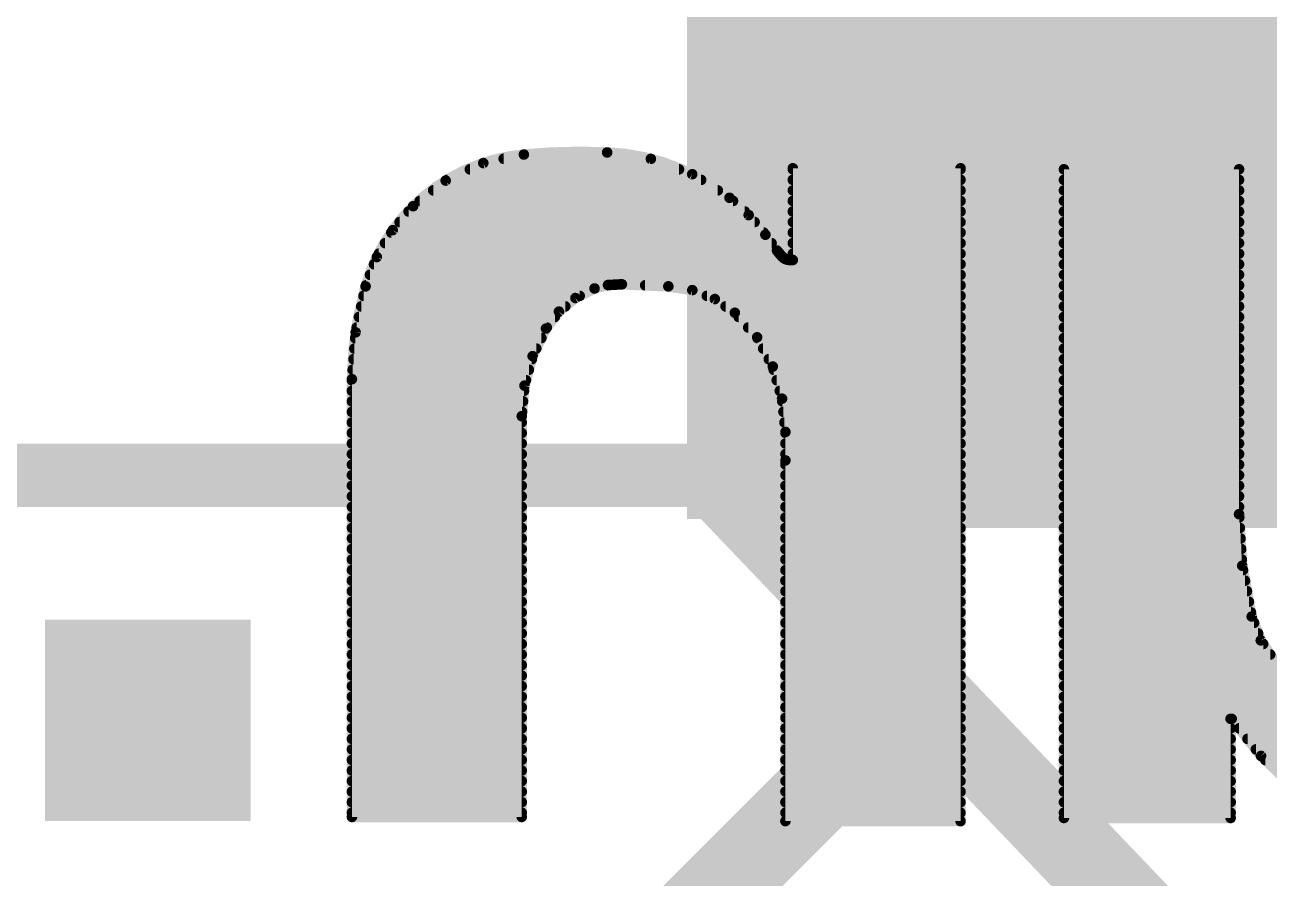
# Model space of a CAD drawing. Extents: x -11.8 to 66.2, y -19.6 to 35.5.
# Drawn here: x 11.897 to 14.893, y 19.375 to 21.43 of the extents above; entities that cross this region are included whole.
import ezdxf

# ---------------------------------------------------------------- set-up
doc = ezdxf.new("R2010")
doc.units = 0
for name, color, linetype in [('1', 12, 'CONTINUOUS'), ('16', 132, 'CONTINUOUS'), ('21', 41, 'CONTINUOUS'), ('22', 40, 'CONTINUOUS'), ('51', 53, 'CONTINUOUS')]:
    doc.layers.add(name, color=color, linetype=linetype)

# ---------------------------------------------------------------- blocks, each defined once
blk = doc.blocks.new('RECT')
blk.add_solid([(-0.5, -0.5), (0.5, -0.5), (-0.5, 0.5), (0.5, 0.5)])

msp = doc.modelspace()

# ---------------------------------------------------------------- linework, layer by layer
at = {"layer": '1', "const_width": 0.2032}
for points in [[(14.605, 20.066), (14.605, 21.295)], [(13.589, 20.32), (15.4813, 18.3388)], [(15.113, 20.32), (13.589, 20.32)]]:
    msp.add_lwpolyline(points, dxfattribs=at)
at = {"layer": '1', "const_width": 0.1016}
for points in [[(14.6558, 21.295, 1), (14.5542, 21.295)], [(13.6257, 20.3551, 1), (13.5523, 20.2849)], [(13.589, 20.3708, 1), (13.589, 20.2692)], [(14.5542, 20.066, 1), (14.6558, 20.066)]]:
    msp.add_lwpolyline(points, format="xyb", dxfattribs=at)
at = {"layer": '16', "const_width": 0.2032}
for points in [[(13.97, 19.7485), (13.97, 26.6319)], [(13.208, 18.9865), (13.97, 19.7485)]]:
    msp.add_lwpolyline(points, dxfattribs=at)
at = {"layer": '16', "const_width": 0.1016}
for points in [[(14.0059, 19.7126, 1), (13.9341, 19.7844)], [(13.9192, 19.7485, 1), (14.0208, 19.7485)]]:
    msp.add_lwpolyline(points, format="xyb", dxfattribs=at)
at = {"layer": '21', "const_width": 0.1524}
msp.add_lwpolyline([(11.19, 20.345), (13.208, 20.345)], dxfattribs=at)
at = {"layer": '21', "const_width": 0.0762}
msp.add_lwpolyline([(13.208, 20.3069, 1), (13.208, 20.3831)], format="xyb", dxfattribs=at)
at = {"layer": '22'}
for points, const_width in [([(13.0988, 21.1176, 0.1741), (12.8321, 20.9931)], 0.0254), ([(13.2994, 21.1226, 0.0335), (13.0988, 21.1176)], 0.0254), ([(13.0986, 21.1239, 1), (13.099, 21.1113)], 0.0127), ([(13.0982, 21.1239, 1), (13.0994, 21.1113)], 0.0127), ([(13.1001, 21.1114, 1), (13.0975, 21.1238)], 0.0127), ([(13.0994, 21.1113, 1), (13.0982, 21.1239)], 0.0127), ([(13.3003, 21.1289, 1), (13.2985, 21.1163)], 0.0127), ([(13.5941, 21.0134, 0.1577), (13.2994, 21.1226)], 0.0254), ([(13.2997, 21.1289, 1), (13.2991, 21.1163)], 0.0127), ([(13.2991, 21.1163, 1), (13.2997, 21.1289)], 0.0127), ([(13.2996, 21.1163, 1), (13.2992, 21.1289)], 0.0127), ([(12.9688, 21.0884, 1), (12.9688, 21.0756)], 0.0127), ([(12.9998, 21.1033, 1), (13.0024, 21.0909)], 0.0127), ([(13.0038, 21.0913, 1), (12.9984, 21.1028)], 0.0127), ([(13.0502, 21.1138, 1), (13.0502, 21.1011)], 0.0127), ([(13.4068, 21.1131, 1), (13.4024, 21.1012)], 0.0127), ([(13.4026, 21.1011, 1), (13.4026, 21.1138)], 0.0127), ([(13.4036, 21.1008, 1), (13.4055, 21.1134)], 0.0127), ([(13.4723, 21.0756, 1), (13.4723, 21.0884)], 0.0127), ([(13.7465, 21.0909, 1), (13.7465, 21.0782)], 0.0127), ([(13.7465, 21.0909, 1), (13.7465, 21.0782)], 0.0127), ([(13.7529, 21.0845, 1), (13.7402, 21.0845)], 0.0127), ([(13.7529, 21.0845, 1), (13.7402, 21.0845)], 0.0127), ([(13.7465, 21.0884, 1), (13.7465, 21.0756)], 0.0127), ([(14.1567, 21.0845, 1), (14.144, 21.0845)], 0.0127), ([(14.1567, 21.0845, 1), (14.144, 21.0845)], 0.0127), ([(14.1503, 21.0782, 1), (14.1503, 21.0909)], 0.0127), ([(14.1503, 21.0782, 1), (14.1503, 21.0909)], 0.0127), ([(14.1503, 21.0756, 1), (14.1503, 21.0884)], 0.0127), ([(14.3993, 21.0884, 1), (14.3993, 21.0756)], 0.0127), ([(14.4056, 21.082, 1), (14.393, 21.082)], 0.0127), ([(14.8272, 21.082, 1), (14.8146, 21.082)], 0.0127), ([(14.8209, 21.0756, 1), (14.8209, 21.0884)], 0.0127), ([(12.9079, 21.0606, 1), (12.9133, 21.0491)], 0.0127), ([(12.9145, 21.0498, 1), (12.9067, 21.0598)], 0.0127), ([(12.9144, 21.063, 1), (12.9144, 21.0502)], 0.0127), ([(13.5076, 21.0755, 1), (13.5008, 21.0648)], 0.0127), ([(13.502, 21.0642, 1), (13.5064, 21.0761)], 0.0127), ([(13.5257, 21.0502, 1), (13.5257, 21.063)], 0.0127), ([(13.7465, 21.063, 1), (13.7465, 21.0502)], 0.0127), ([(14.1503, 21.0502, 1), (14.1503, 21.063)], 0.0127), ([(14.3993, 21.063, 1), (14.3993, 21.0502)], 0.0127), ([(14.8209, 21.0502, 1), (14.8209, 21.063)], 0.0127), ([(12.8805, 21.0376, 1), (12.8805, 21.0249)], 0.0127), ([(13.5659, 21.0249, 1), (13.5659, 21.0376)], 0.0127), ([(13.7465, 21.0376, 1), (13.7465, 21.0249)], 0.0127), ([(14.1503, 21.0249, 1), (14.1503, 21.0376)], 0.0127), ([(14.3993, 21.0376, 1), (14.3993, 21.0249)], 0.0127), ([(14.8209, 21.0249, 1), (14.8209, 21.0376)], 0.0127), ([(12.8321, 20.9931, 0.1281), (12.7178, 20.8001)], 0.0254), ([(12.8282, 20.9981, 1), (12.836, 20.9881)], 0.0127), ([(12.8276, 20.9976, 1), (12.8366, 20.9886)], 0.0127), ([(12.8369, 20.989, 1), (12.8273, 20.9972)], 0.0127), ([(12.8366, 20.9886, 1), (12.8276, 20.9976)], 0.0127), ([(12.8482, 21.0122, 1), (12.8482, 20.9994)], 0.0127), ([(13.5984, 21.0181, 1), (13.5898, 21.0087)], 0.0127), ([(13.6804, 20.9245, 0.0664), (13.5941, 21.0134)], 0.0254), ([(13.598, 21.0184, 1), (13.5902, 21.0084)], 0.0127), ([(13.5902, 21.0084, 1), (13.598, 21.0184)], 0.0127), ([(13.5907, 21.008, 1), (13.5975, 21.0188)], 0.0127), ([(13.6025, 20.9994, 1), (13.6025, 21.0122)], 0.0127), ([(13.7465, 21.0122, 1), (13.7465, 20.9994)], 0.0127), ([(14.1503, 20.9994, 1), (14.1503, 21.0122)], 0.0127), ([(14.3993, 21.0122, 1), (14.3993, 20.9994)], 0.0127), ([(14.8209, 20.9994, 1), (14.8209, 21.0122)], 0.0127), ([(12.8213, 20.9868, 1), (12.8213, 20.974)], 0.0127), ([(13.6307, 20.974, 1), (13.6307, 20.9868)], 0.0127), ([(13.645, 20.9759, 1), (13.6354, 20.9677)], 0.0127), ([(13.6359, 20.9671, 1), (13.6445, 20.9765)], 0.0127), ([(13.7465, 20.9868, 1), (13.7465, 20.974)], 0.0127), ([(14.1503, 20.974, 1), (14.1503, 20.9868)], 0.0127), ([(14.3993, 20.9868, 1), (14.3993, 20.974)], 0.0127), ([(14.8209, 20.974, 1), (14.8209, 20.9868)], 0.0127), ([(12.7797, 20.936, 1), (12.7797, 20.9232)], 0.0127), ([(12.7784, 20.9397, 1), (12.788, 20.9315)], 0.0127), ([(12.7887, 20.9323, 1), (12.7777, 20.9388)], 0.0127), ([(12.7997, 20.9614, 1), (12.7997, 20.9487)], 0.0127), ([(13.6545, 20.9487, 1), (13.6545, 20.9614)], 0.0127), ([(13.6761, 20.9232, 1), (13.6761, 20.936)], 0.0127), ([(13.7465, 20.9614, 1), (13.7465, 20.9487)], 0.0127), ([(13.7465, 20.936, 1), (13.7465, 20.9232)], 0.0127), ([(14.1503, 20.9487, 1), (14.1503, 20.9614)], 0.0127), ([(14.1503, 20.9232, 1), (14.1503, 20.936)], 0.0127), ([(14.3993, 20.9614, 1), (14.3993, 20.9487)], 0.0127), ([(14.3993, 20.936, 1), (14.3993, 20.9232)], 0.0127), ([(14.8209, 20.9487, 1), (14.8209, 20.9614)], 0.0127), ([(14.8209, 20.9232, 1), (14.8209, 20.936)], 0.0127), ([(12.7646, 20.9106, 1), (12.7646, 20.8978)], 0.0127), ([(13.6855, 20.9283, 1), (13.6753, 20.9207)], 0.0127), ([(13.7084, 20.8864, 0.0022), (13.6804, 20.9245)], 0.0254), ([(13.6855, 20.9283, 1), (13.6753, 20.9207)], 0.0127), ([(13.6753, 20.9207, 1), (13.6855, 20.9283)], 0.0127), ([(13.6756, 20.9204, 1), (13.6852, 20.9286)], 0.0127), ([(13.6953, 20.8978, 1), (13.6953, 20.9106)], 0.0127), ([(13.7465, 20.9106, 1), (13.7465, 20.8978)], 0.0127), ([(14.1503, 20.8978, 1), (14.1503, 20.9106)], 0.0127), ([(14.3993, 20.9106, 1), (14.3993, 20.8978)], 0.0127), ([(14.8209, 20.8978, 1), (14.8209, 20.9106)], 0.0127), ([(12.7507, 20.8684, 1), (12.7388, 20.8729)], 0.0127), ([(12.7496, 20.8852, 1), (12.7496, 20.8725)], 0.0127), ([(13.7133, 20.8905, 1), (13.7035, 20.8823)], 0.0127), ([(13.7084, 20.8864, 0.0333), (13.7211, 20.8712)], 0.0254), ([(13.7135, 20.8901, 1), (13.7033, 20.8827)], 0.0127), ([(13.7033, 20.8826, 1), (13.7135, 20.8902)], 0.0127), ([(13.7033, 20.8827, 1), (13.7135, 20.8901)], 0.0127), ([(13.7247, 20.8764, 1), (13.7175, 20.866)], 0.0127), ([(13.7211, 20.8712, 0.205), (13.7389, 20.8636)], 0.0254), ([(13.7257, 20.8756, 1), (13.7165, 20.8668)], 0.0127), ([(13.7148, 20.8725, 1), (13.7148, 20.8852)], 0.0127), ([(13.7165, 20.8668, 1), (13.7257, 20.8756)], 0.0127), ([(13.7465, 20.8852, 1), (13.7465, 20.8725)], 0.0127), ([(14.1503, 20.8725, 1), (14.1503, 20.8852)], 0.0127), ([(14.3993, 20.8852, 1), (14.3993, 20.8725)], 0.0127), ([(14.8209, 20.8725, 1), (14.8209, 20.8852)], 0.0127), ([(12.7382, 20.8598, 1), (12.7382, 20.847)], 0.0127), ([(12.7393, 20.8739, 1), (12.7502, 20.8674)], 0.0127), ([(13.7162, 20.8671, 1), (13.726, 20.8753)], 0.0127), ([(13.7305, 20.8718, 1), (13.728, 20.8594)], 0.0127), ([(13.7256, 20.8604, 1), (13.7328, 20.8708)], 0.0127), ([(13.7389, 20.87, 1), (13.7389, 20.8573)], 0.0127), ([(13.7389, 20.87, 1), (13.7389, 20.8573)], 0.0127), ([(13.7376, 20.8574, 1), (13.7402, 20.8698)], 0.0127), ([(13.7389, 20.8573, 1), (13.7389, 20.8699)], 0.0127), ([(13.7402, 20.8636, 1), (13.7529, 20.8636)], 0.0127), ([(13.7402, 20.8636, 1), (13.7529, 20.8636)], 0.0127), ([(13.7465, 20.8573, 1), (13.7465, 20.87)], 0.0127), ([(13.7465, 20.8573, 1), (13.7465, 20.87)], 0.0127), ([(14.1503, 20.847, 1), (14.1503, 20.8598)], 0.0127), ([(14.3993, 20.8598, 1), (14.3993, 20.847)], 0.0127), ([(14.8209, 20.847, 1), (14.8209, 20.8598)], 0.0127), ([(12.7285, 20.8344, 1), (12.7285, 20.8216)], 0.0127), ([(14.1503, 20.8216, 1), (14.1503, 20.8344)], 0.0127), ([(14.3993, 20.8344, 1), (14.3993, 20.8216)], 0.0127), ([(14.8209, 20.8216, 1), (14.8209, 20.8344)], 0.0127), ([(12.7178, 20.8001, 0.0668), (12.6848, 20.5765)], 0.0254), ([(12.7119, 20.8024, 1), (12.7237, 20.7978)], 0.0127), ([(12.7117, 20.8019, 1), (12.7239, 20.7983)], 0.0127), ([(12.724, 20.7988, 1), (12.7116, 20.8014)], 0.0127), ([(12.7239, 20.7983, 1), (12.7117, 20.8019)], 0.0127), ([(12.7188, 20.809, 1), (12.7188, 20.7963)], 0.0127), ([(13.269, 20.795, 0.1719), (13.1521, 20.6985)], 0.0254), ([(13.2674, 20.8012, 1), (13.2706, 20.7888)], 0.0127), ([(13.335, 20.8051, 0.0992), (13.269, 20.795)], 0.0254), ([(13.2668, 20.801, 1), (13.2712, 20.789)], 0.0127), ([(13.2718, 20.7893, 1), (13.2662, 20.8007)], 0.0127), ([(13.2712, 20.789, 1), (13.2668, 20.801)], 0.0127), ([(13.3012, 20.8097, 1), (13.3018, 20.797)], 0.0127), ([(13.2987, 20.7963, 1), (13.2987, 20.809)], 0.0127), ([(13.3031, 20.7972, 1), (13.2999, 20.8095)], 0.0127), ([(13.3353, 20.8114, 1), (13.3347, 20.7988)], 0.0127), ([(13.335, 20.8051, 0.0006), (13.4468, 20.8001)], 0.0254), ([(13.3353, 20.8114, 1), (13.3347, 20.7988)], 0.0127), ([(13.3353, 20.7988, 1), (13.3347, 20.8114)], 0.0127), ([(13.3347, 20.7988, 1), (13.3353, 20.8114)], 0.0127), ([(13.3909, 20.809, 1), (13.3909, 20.7963)], 0.0127), ([(13.4478, 20.8064, 1), (13.4458, 20.7938)], 0.0127), ([(13.6068, 20.7366, 0.1688), (13.4468, 20.8001)], 0.0254), ([(13.4471, 20.8064, 1), (13.4465, 20.7938)], 0.0127), ([(13.4465, 20.7938, 1), (13.4471, 20.8064)], 0.0127), ([(13.4465, 20.7938, 1), (13.4471, 20.8064)], 0.0127), ([(13.5068, 20.797, 1), (13.5021, 20.7852)], 0.0127), ([(13.5035, 20.7848, 1), (13.5054, 20.7974)], 0.0127), ([(14.1503, 20.7963, 1), (14.1503, 20.809)], 0.0127), ([(14.3993, 20.809, 1), (14.3993, 20.7963)], 0.0127), ([(14.8209, 20.7963, 1), (14.8209, 20.809)], 0.0127), ([(12.7073, 20.7582, 1), (12.7073, 20.7454)], 0.0127), ([(12.7128, 20.7836, 1), (12.7128, 20.7708)], 0.0127), ([(13.1985, 20.7454, 1), (13.1985, 20.7582)], 0.0127), ([(13.2202, 20.7777, 1), (13.2258, 20.7664)], 0.0127), ([(13.227, 20.7671, 1), (13.219, 20.7769)], 0.0127), ([(13.2333, 20.7708, 1), (13.2333, 20.7836)], 0.0127), ([(13.5395, 20.7836, 1), (13.5395, 20.7708)], 0.0127), ([(13.5623, 20.7748, 1), (13.5551, 20.7643)], 0.0127), ([(13.5563, 20.7637, 1), (13.561, 20.7755)], 0.0127), ([(13.5846, 20.7582, 1), (13.5846, 20.7454)], 0.0127), ([(14.1503, 20.7708, 1), (14.1503, 20.7836)], 0.0127), ([(14.1503, 20.7454, 1), (14.1503, 20.7582)], 0.0127), ([(14.3993, 20.7836, 1), (14.3993, 20.7708)], 0.0127), ([(14.3993, 20.7582, 1), (14.3993, 20.7454)], 0.0127), ([(14.8209, 20.7708, 1), (14.8209, 20.7836)], 0.0127), ([(14.8209, 20.7454, 1), (14.8209, 20.7582)], 0.0127), ([(12.7018, 20.7328, 1), (12.7018, 20.7201)], 0.0127), ([(13.1735, 20.7201, 1), (13.1735, 20.7328)], 0.0127), ([(13.1793, 20.7442, 1), (13.1874, 20.7344)], 0.0127), ([(13.1884, 20.7354, 1), (13.1783, 20.7432)], 0.0127), ([(13.6115, 20.7409, 1), (13.6021, 20.7323)], 0.0127), ([(13.6982, 20.607, 0.1229), (13.6068, 20.7366)], 0.0254), ([(13.6109, 20.7414, 1), (13.6027, 20.7318)], 0.0127), ([(13.6027, 20.7318, 1), (13.6109, 20.7414)], 0.0127), ([(13.6032, 20.7314, 1), (13.6104, 20.7418)], 0.0127), ([(13.616, 20.7328, 1), (13.616, 20.7201)], 0.0127), ([(14.1503, 20.7201, 1), (14.1503, 20.7328)], 0.0127), ([(14.3993, 20.7328, 1), (14.3993, 20.7201)], 0.0127), ([(14.8209, 20.7201, 1), (14.8209, 20.7328)], 0.0127), ([(12.7002, 20.6889, 1), (12.6875, 20.6899)], 0.0127), ([(12.6963, 20.7074, 1), (12.6963, 20.6946)], 0.0127), ([(13.1521, 20.6985, 0.136), (13.0937, 20.4876)], 0.0254), ([(13.1471, 20.7024, 1), (13.1571, 20.6946)], 0.0127), ([(13.1467, 20.7018, 1), (13.1575, 20.6952)], 0.0127), ([(13.1578, 20.6957, 1), (13.1464, 20.7013)], 0.0127), ([(13.1575, 20.6952, 1), (13.1467, 20.7018)], 0.0127), ([(13.154, 20.6946, 1), (13.154, 20.7074)], 0.0127), ([(13.6391, 20.7074, 1), (13.6391, 20.6946)], 0.0127), ([(14.1503, 20.6946, 1), (14.1503, 20.7074)], 0.0127), ([(14.3993, 20.7074, 1), (14.3993, 20.6946)], 0.0127), ([(14.8209, 20.6946, 1), (14.8209, 20.7074)], 0.0127), ([(12.6927, 20.682, 1), (12.6927, 20.6692)], 0.0127), ([(12.6876, 20.6907, 1), (12.7, 20.6881)], 0.0127), ([(13.141, 20.6692, 1), (13.141, 20.682)], 0.0127), ([(13.6661, 20.6804, 1), (13.6549, 20.6744)], 0.0127), ([(13.6614, 20.682, 1), (13.6614, 20.6692)], 0.0127), ([(13.6558, 20.6732, 1), (13.6652, 20.6817)], 0.0127), ([(14.1503, 20.6692, 1), (14.1503, 20.682)], 0.0127), ([(14.3993, 20.682, 1), (14.3993, 20.6692)], 0.0127), ([(14.8209, 20.6692, 1), (14.8209, 20.682)], 0.0127), ([(12.6907, 20.6566, 1), (12.6907, 20.6439)], 0.0127), ([(13.1261, 20.6304, 1), (13.1139, 20.6338)], 0.0127), ([(13.1287, 20.6439, 1), (13.1287, 20.6566)], 0.0127), ([(13.675, 20.6566, 1), (13.675, 20.6439)], 0.0127), ([(14.1503, 20.6439, 1), (14.1503, 20.6566)], 0.0127), ([(14.3993, 20.6566, 1), (14.3993, 20.6439)], 0.0127), ([(14.8209, 20.6439, 1), (14.8209, 20.6566)], 0.0127), ([(12.6866, 20.6058, 1), (12.6866, 20.593)], 0.0127), ([(12.6887, 20.6312, 1), (12.6887, 20.6184)], 0.0127), ([(13.1109, 20.593, 1), (13.1109, 20.6058)], 0.0127), ([(13.1143, 20.6349, 1), (13.1257, 20.6293)], 0.0127), ([(13.118, 20.6184, 1), (13.118, 20.6312)], 0.0127), ([(13.6887, 20.6312, 1), (13.6887, 20.6184)], 0.0127), ([(13.7043, 20.6088, 1), (13.6921, 20.6052)], 0.0127), ([(13.7287, 20.4495, 0.0895), (13.6982, 20.607)], 0.0254), ([(13.7041, 20.6093, 1), (13.6923, 20.6047)], 0.0127), ([(13.6923, 20.6047, 1), (13.7041, 20.6093)], 0.0127), ([(13.6926, 20.604, 1), (13.7038, 20.61)], 0.0127), ([(13.7004, 20.6058, 1), (13.7004, 20.593)], 0.0127), ([(14.1503, 20.6184, 1), (14.1503, 20.6312)], 0.0127), ([(14.1503, 20.593, 1), (14.1503, 20.6058)], 0.0127), ([(14.3993, 20.6312, 1), (14.3993, 20.6184)], 0.0127), ([(14.3993, 20.6058, 1), (14.3993, 20.593)], 0.0127), ([(14.8209, 20.6184, 1), (14.8209, 20.6312)], 0.0127), ([(14.8209, 20.593, 1), (14.8209, 20.6058)], 0.0127), ([(12.6848, 20.5804, 1), (12.6848, 20.5677)], 0.0127), ([(12.6785, 20.577, 1), (12.6911, 20.576)], 0.0127), ([(12.6785, 20.5766, 1), (12.6911, 20.5764)], 0.0127), ([(12.6912, 20.5765, 1), (12.6785, 20.5765)], 0.0127), ([(12.6912, 20.5765, 1), (12.6785, 20.5765)], 0.0127), ([(13.1039, 20.5677, 1), (13.1039, 20.5804)], 0.0127), ([(13.7077, 20.5804, 1), (13.7077, 20.5677)], 0.0127), ([(14.1503, 20.5677, 1), (14.1503, 20.5804)], 0.0127), ([(14.3993, 20.5804, 1), (14.3993, 20.5677)], 0.0127), ([(14.8209, 20.5677, 1), (14.8209, 20.5804)], 0.0127), ([(12.6848, 20.555, 1), (12.6848, 20.5422)], 0.0127), ([(13.0942, 20.5627, 1), (13.1064, 20.5593)], 0.0127), ([(13.1066, 20.5605, 1), (13.094, 20.5616)], 0.0127), ([(13.0992, 20.5422, 1), (13.0992, 20.555)], 0.0127), ([(13.715, 20.555, 1), (13.715, 20.5422)], 0.0127), ([(14.1503, 20.5422, 1), (14.1503, 20.555)], 0.0127), ([(14.3993, 20.555, 1), (14.3993, 20.5422)], 0.0127), ([(14.8209, 20.5422, 1), (14.8209, 20.555)], 0.0127), ([(12.6848, 20.5296, 1), (12.6848, 20.5168)], 0.0127), ([(13.0969, 20.5168, 1), (13.0969, 20.5296)], 0.0127), ([(13.7268, 20.5303, 1), (13.7142, 20.529)], 0.0127), ([(13.7144, 20.5279, 1), (13.7266, 20.5314)], 0.0127), ([(13.7212, 20.5296, 1), (13.7212, 20.5168)], 0.0127), ([(14.1503, 20.5168, 1), (14.1503, 20.5296)], 0.0127), ([(14.3993, 20.5296, 1), (14.3993, 20.5168)], 0.0127), ([(14.8209, 20.5168, 1), (14.8209, 20.5296)], 0.0127), ([(12.6848, 20.5042, 1), (12.6848, 20.4915)], 0.0127), ([(13.0874, 20.4882, 1), (13.1, 20.487)], 0.0127), ([(13.1, 20.4876, 1), (13.0874, 20.4876)], 0.0127), ([(13.1, 20.4876, 1), (13.0874, 20.4876)], 0.0127), ([(13.0874, 20.4876, 1), (13.1, 20.4876)], 0.0127), ([(13.0946, 20.4915, 1), (13.0946, 20.5042)], 0.0127), ([(13.7238, 20.5042, 1), (13.7238, 20.4915)], 0.0127), ([(14.1503, 20.4915, 1), (14.1503, 20.5042)], 0.0127), ([(14.3993, 20.5042, 1), (14.3993, 20.4915)], 0.0127), ([(14.8209, 20.4915, 1), (14.8209, 20.5042)], 0.0127), ([(12.6848, 20.4788, 1), (12.6848, 20.466)], 0.0127), ([(13.0937, 20.466, 1), (13.0937, 20.4788)], 0.0127), ([(13.7264, 20.4788, 1), (13.7264, 20.466)], 0.0127), ([(14.1503, 20.466, 1), (14.1503, 20.4788)], 0.0127), ([(14.3993, 20.4788, 1), (14.3993, 20.466)], 0.0127), ([(14.8209, 20.466, 1), (14.8209, 20.4788)], 0.0127), ([(12.6848, 20.4534, 1), (12.6848, 20.4407)], 0.0127), ([(12.6848, 20.428, 1), (12.6848, 20.4153)], 0.0127), ([(13.0937, 20.4407, 1), (13.0937, 20.4534)], 0.0127), ([(13.0937, 20.4153, 1), (13.0937, 20.428)], 0.0127), ([(13.7287, 20.381, 0.0064), (13.7287, 20.4495)], 0.0254), ([(13.735, 20.4496, 1), (13.7224, 20.4494)], 0.0127), ([(13.7287, 20.4534, 1), (13.7287, 20.4407)], 0.0127), ([(13.7287, 20.428, 1), (13.7287, 20.4153)], 0.0127), ([(13.735, 20.4495, 1), (13.7224, 20.4495)], 0.0127), ([(13.7224, 20.4489, 1), (13.735, 20.4501)], 0.0127), ([(13.7224, 20.4494, 1), (13.735, 20.4496)], 0.0127), ([(14.1503, 20.4407, 1), (14.1503, 20.4534)], 0.0127), ([(14.1503, 20.4153, 1), (14.1503, 20.428)], 0.0127), ([(14.3993, 20.4534, 1), (14.3993, 20.4407)], 0.0127), ([(14.3993, 20.428, 1), (14.3993, 20.4153)], 0.0127), ([(14.8209, 20.4407, 1), (14.8209, 20.4534)], 0.0127), ([(14.8209, 20.4153, 1), (14.8209, 20.428)], 0.0127), ([(12.6848, 20.4026, 1), (12.6848, 20.3898)], 0.0127), ([(13.0937, 20.3898, 1), (13.0937, 20.4026)], 0.0127), ([(13.7287, 20.4026, 1), (13.7287, 20.3898)], 0.0127), ([(14.1503, 20.3898, 1), (14.1503, 20.4026)], 0.0127), ([(14.3993, 20.4026, 1), (14.3993, 20.3898)], 0.0127), ([(14.8209, 20.3898, 1), (14.8209, 20.4026)], 0.0127), ([(12.6848, 20.3772, 1), (12.6848, 20.3645)], 0.0127), ([(13.0937, 20.3645, 1), (13.0937, 20.3772)], 0.0127), ([(13.7224, 20.3811, 1), (13.735, 20.3809)], 0.0127), ([(13.7287, 20.3772, 1), (13.7287, 20.3645)], 0.0127), ([(13.735, 20.381, 1), (13.7224, 20.381)], 0.0127), ([(14.1503, 20.3645, 1), (14.1503, 20.3772)], 0.0127), ([(14.3993, 20.3772, 1), (14.3993, 20.3645)], 0.0127), ([(14.8209, 20.3645, 1), (14.8209, 20.3772)], 0.0127), ([(12.6848, 20.3518, 1), (12.6848, 20.3391)], 0.0127), ([(13.0937, 20.3391, 1), (13.0937, 20.3518)], 0.0127), ([(13.7287, 20.3518, 1), (13.7287, 20.3391)], 0.0127), ([(14.1503, 20.3391, 1), (14.1503, 20.3518)], 0.0127), ([(14.3993, 20.3518, 1), (14.3993, 20.3391)], 0.0127), ([(14.8209, 20.3391, 1), (14.8209, 20.3518)], 0.0127), ([(12.6848, 20.3264, 1), (12.6848, 20.3136)], 0.0127), ([(13.0937, 20.3136, 1), (13.0937, 20.3264)], 0.0127), ([(13.7287, 20.3264, 1), (13.7287, 20.3136)], 0.0127), ([(14.1503, 20.3136, 1), (14.1503, 20.3264)], 0.0127), ([(14.3993, 20.3264, 1), (14.3993, 20.3136)], 0.0127), ([(14.8209, 20.3136, 1), (14.8209, 20.3264)], 0.0127), ([(12.6848, 20.301, 1), (12.6848, 20.2883)], 0.0127), ([(13.0937, 20.2883, 1), (13.0937, 20.301)], 0.0127), ([(13.7287, 20.301, 1), (13.7287, 20.2883)], 0.0127), ([(14.1503, 20.2883, 1), (14.1503, 20.301)], 0.0127), ([(14.3993, 20.301, 1), (14.3993, 20.2883)], 0.0127), ([(14.8209, 20.2883, 1), (14.8209, 20.301)], 0.0127), ([(12.6848, 20.2756, 1), (12.6848, 20.2629)], 0.0127), ([(12.6848, 20.2502, 1), (12.6848, 20.2374)], 0.0127), ([(13.0937, 20.2629, 1), (13.0937, 20.2756)], 0.0127), ([(13.0937, 20.2374, 1), (13.0937, 20.2502)], 0.0127), ([(13.7287, 20.2756, 1), (13.7287, 20.2629)], 0.0127), ([(13.7287, 20.2502, 1), (13.7287, 20.2374)], 0.0127), ([(14.1503, 20.2629, 1), (14.1503, 20.2756)], 0.0127), ([(14.1503, 20.2374, 1), (14.1503, 20.2502)], 0.0127), ([(14.3993, 20.2756, 1), (14.3993, 20.2629)], 0.0127), ([(14.3993, 20.2502, 1), (14.3993, 20.2374)], 0.0127), ([(14.8272, 20.2518, 1), (14.8146, 20.251)], 0.0127), ([(14.8146, 20.2514, 1), (14.8272, 20.2514)], 0.0127), ([(14.8209, 20.2629, 1), (14.8209, 20.2756)], 0.0127), ([(14.8214, 20.2374, 1), (14.8214, 20.2502)], 0.0127), ([(12.6848, 20.2248, 1), (12.6848, 20.2121)], 0.0127), ([(13.0937, 20.2121, 1), (13.0937, 20.2248)], 0.0127), ([(13.7287, 20.2248, 1), (13.7287, 20.2121)], 0.0127), ([(14.1503, 20.2121, 1), (14.1503, 20.2248)], 0.0127), ([(14.3993, 20.2248, 1), (14.3993, 20.2121)], 0.0127), ([(14.8229, 20.2121, 1), (14.8229, 20.2248)], 0.0127), ([(12.6848, 20.1994, 1), (12.6848, 20.1867)], 0.0127), ([(13.0937, 20.1867, 1), (13.0937, 20.1994)], 0.0127), ([(13.7287, 20.1994, 1), (13.7287, 20.1867)], 0.0127), ([(14.1503, 20.1867, 1), (14.1503, 20.1994)], 0.0127), ([(14.3993, 20.1994, 1), (14.3993, 20.1867)], 0.0127), ([(14.8245, 20.1867, 1), (14.8245, 20.1994)], 0.0127), ([(12.6848, 20.174, 1), (12.6848, 20.1612)], 0.0127), ([(13.0937, 20.1612, 1), (13.0937, 20.174)], 0.0127), ([(13.7287, 20.174, 1), (13.7287, 20.1612)], 0.0127), ([(14.1503, 20.1612, 1), (14.1503, 20.174)], 0.0127), ([(14.3993, 20.174, 1), (14.3993, 20.1612)], 0.0127), ([(14.8261, 20.1612, 1), (14.8261, 20.174)], 0.0127), ([(12.6848, 20.1486, 1), (12.6848, 20.1359)], 0.0127), ([(13.0937, 20.1359, 1), (13.0937, 20.1486)], 0.0127), ([(13.7287, 20.1486, 1), (13.7287, 20.1359)], 0.0127), ([(14.1503, 20.1359, 1), (14.1503, 20.1486)], 0.0127), ([(14.3993, 20.1486, 1), (14.3993, 20.1359)], 0.0127), ([(14.8348, 20.1284, 1), (14.8223, 20.1261)], 0.0127), ([(14.8222, 20.1269, 1), (14.8349, 20.1277)], 0.0127), ([(14.8276, 20.1359, 1), (14.8276, 20.1486)], 0.0127), ([(12.6848, 20.1232, 1), (12.6848, 20.1105)], 0.0127), ([(12.6848, 20.0978, 1), (12.6848, 20.085)], 0.0127), ([(13.0937, 20.1105, 1), (13.0937, 20.1232)], 0.0127), ([(13.0937, 20.085, 1), (13.0937, 20.0978)], 0.0127), ([(13.7287, 20.1232, 1), (13.7287, 20.1105)], 0.0127), ([(13.7287, 20.0978, 1), (13.7287, 20.085)], 0.0127), ([(14.1503, 20.1105, 1), (14.1503, 20.1232)], 0.0127), ([(14.1503, 20.085, 1), (14.1503, 20.0978)], 0.0127), ([(14.3993, 20.1232, 1), (14.3993, 20.1105)], 0.0127), ([(14.3993, 20.0978, 1), (14.3993, 20.085)], 0.0127), ([(14.8305, 20.1105, 1), (14.8305, 20.1232)], 0.0127), ([(14.8353, 20.085, 1), (14.8353, 20.0978)], 0.0127), ([(12.6848, 20.0724, 1), (12.6848, 20.0597)], 0.0127), ([(13.0937, 20.0597, 1), (13.0937, 20.0724)], 0.0127), ([(13.7287, 20.0724, 1), (13.7287, 20.0597)], 0.0127), ([(14.1503, 20.0597, 1), (14.1503, 20.0724)], 0.0127), ([(14.3993, 20.0724, 1), (14.3993, 20.0597)], 0.0127), ([(14.84, 20.0597, 1), (14.84, 20.0724)], 0.0127), ([(12.6848, 20.047, 1), (12.6848, 20.0343)], 0.0127), ([(13.0937, 20.0343, 1), (13.0937, 20.047)], 0.0127), ([(13.7287, 20.047, 1), (13.7287, 20.0343)], 0.0127), ([(14.1503, 20.0343, 1), (14.1503, 20.047)], 0.0127), ([(14.3993, 20.047, 1), (14.3993, 20.0343)], 0.0127), ([(14.8447, 20.0343, 1), (14.8447, 20.047)], 0.0127), ([(12.6848, 20.0216, 1), (12.6848, 20.0088)], 0.0127), ([(13.0937, 20.0088, 1), (13.0937, 20.0216)], 0.0127), ([(13.7287, 20.0216, 1), (13.7287, 20.0088)], 0.0127), ([(14.1503, 20.0088, 1), (14.1503, 20.0216)], 0.0127), ([(14.3993, 20.0216, 1), (14.3993, 20.0088)], 0.0127), ([(14.8573, 20.0073, 1), (14.8455, 20.0027)], 0.0127), ([(14.8495, 20.0088, 1), (14.8495, 20.0216)], 0.0127), ([(12.6848, 19.9962, 1), (12.6848, 19.9835)], 0.0127), ([(13.0937, 19.9835, 1), (13.0937, 19.9962)], 0.0127), ([(13.7287, 19.9962, 1), (13.7287, 19.9835)], 0.0127), ([(14.1503, 19.9835, 1), (14.1503, 19.9962)], 0.0127), ([(14.3993, 19.9962, 1), (14.3993, 19.9835)], 0.0127), ([(14.8452, 20.0038, 1), (14.8576, 20.0062)], 0.0127), ([(14.8572, 19.9835, 1), (14.8572, 19.9962)], 0.0127), ([(12.6848, 19.9708, 1), (12.6848, 19.9581)], 0.0127), ([(13.0937, 19.9581, 1), (13.0937, 19.9708)], 0.0127), ([(13.7287, 19.9708, 1), (13.7287, 19.9581)], 0.0127), ([(14.1503, 19.9581, 1), (14.1503, 19.9708)], 0.0127), ([(14.3993, 19.9708, 1), (14.3993, 19.9581)], 0.0127), ([(14.8668, 19.9581, 1), (14.8668, 19.9708)], 0.0127), ([(14.8785, 19.9511, 1), (14.8679, 19.944)], 0.0127), ([(14.8673, 19.9453, 1), (14.8791, 19.9498)], 0.0127), ([(12.6848, 19.9454, 1), (12.6848, 19.9326)], 0.0127), ([(12.6848, 19.92, 1), (12.6848, 19.9073)], 0.0127), ([(13.0937, 19.9326, 1), (13.0937, 19.9454)], 0.0127), ([(13.0937, 19.9073, 1), (13.0937, 19.92)], 0.0127), ([(13.7287, 19.9454, 1), (13.7287, 19.9326)], 0.0127), ([(13.7287, 19.92, 1), (13.7287, 19.9073)], 0.0127), ([(14.1503, 19.9326, 1), (14.1503, 19.9454)], 0.0127), ([(14.1503, 19.9073, 1), (14.1503, 19.92)], 0.0127), ([(14.3993, 19.9454, 1), (14.3993, 19.9326)], 0.0127), ([(14.3993, 19.92, 1), (14.3993, 19.9073)], 0.0127), ([(14.879, 19.9326, 1), (14.879, 19.9454)], 0.0127), ([(14.8961, 19.9073, 1), (14.8961, 19.92)], 0.0127), ([(12.6848, 19.8946, 1), (12.6848, 19.8819)], 0.0127), ([(13.0937, 19.8819, 1), (13.0937, 19.8946)], 0.0127), ([(13.7287, 19.8946, 1), (13.7287, 19.8819)], 0.0127), ([(14.1503, 19.8819, 1), (14.1503, 19.8946)], 0.0127), ([(14.3993, 19.8946, 1), (14.3993, 19.8819)], 0.0127), ([(12.6848, 19.8692, 1), (12.6848, 19.8564)], 0.0127), ([(13.0937, 19.8564, 1), (13.0937, 19.8692)], 0.0127), ([(13.7287, 19.8692, 1), (13.7287, 19.8564)], 0.0127), ([(14.1503, 19.8564, 1), (14.1503, 19.8692)], 0.0127), ([(14.3993, 19.8692, 1), (14.3993, 19.8564)], 0.0127), ([(12.6848, 19.8438, 1), (12.6848, 19.8311)], 0.0127), ([(13.0937, 19.8311, 1), (13.0937, 19.8438)], 0.0127), ([(13.7287, 19.8438, 1), (13.7287, 19.8311)], 0.0127), ([(14.1503, 19.8311, 1), (14.1503, 19.8438)], 0.0127), ([(14.3993, 19.8438, 1), (14.3993, 19.8311)], 0.0127), ([(12.6848, 19.8184, 1), (12.6848, 19.8056)], 0.0127), ([(13.0937, 19.8056, 1), (13.0937, 19.8184)], 0.0127), ([(13.7287, 19.8184, 1), (13.7287, 19.8056)], 0.0127), ([(14.1503, 19.8056, 1), (14.1503, 19.8184)], 0.0127), ([(14.3993, 19.8184, 1), (14.3993, 19.8056)], 0.0127), ([(12.6848, 19.793, 1), (12.6848, 19.7802)], 0.0127), ([(12.6848, 19.7676, 1), (12.6848, 19.7549)], 0.0127), ([(13.0937, 19.7802, 1), (13.0937, 19.793)], 0.0127), ([(13.0937, 19.7549, 1), (13.0937, 19.7676)], 0.0127), ([(13.7287, 19.793, 1), (13.7287, 19.7802)], 0.0127), ([(13.7287, 19.7676, 1), (13.7287, 19.7549)], 0.0127), ([(14.1503, 19.7802, 1), (14.1503, 19.793)], 0.0127), ([(14.1503, 19.7549, 1), (14.1503, 19.7676)], 0.0127), ([(14.3993, 19.793, 1), (14.3993, 19.7802)], 0.0127), ([(14.3993, 19.7676, 1), (14.3993, 19.7549)], 0.0127), ([(12.6848, 19.7422, 1), (12.6848, 19.7294)], 0.0127), ([(13.0937, 19.7294, 1), (13.0937, 19.7422)], 0.0127), ([(13.7287, 19.7422, 1), (13.7287, 19.7294)], 0.0127), ([(14.1503, 19.7294, 1), (14.1503, 19.7422)], 0.0127), ([(14.3993, 19.7422, 1), (14.3993, 19.7294)], 0.0127), ([(14.8006, 19.7651, 1), (14.8006, 19.7523)], 0.0127), ([(14.807, 19.7587, 1), (14.7943, 19.7587)], 0.0127), ([(14.8081, 19.7626, 1), (14.7981, 19.7548)], 0.0127), ([(14.8006, 19.7294, 1), (14.8006, 19.7422)], 0.0127), ([(14.8031, 19.7523, 1), (14.8031, 19.7651)], 0.0127), ([(14.8212, 19.7422, 1), (14.8212, 19.7294)], 0.0127), ([(12.6848, 19.7168, 1), (12.6848, 19.704)], 0.0127), ([(13.0937, 19.704, 1), (13.0937, 19.7168)], 0.0127), ([(13.7287, 19.7168, 1), (13.7287, 19.704)], 0.0127), ([(14.1503, 19.704, 1), (14.1503, 19.7168)], 0.0127), ([(14.3993, 19.7168, 1), (14.3993, 19.704)], 0.0127), ([(14.8006, 19.704, 1), (14.8006, 19.7168)], 0.0127), ([(14.8413, 19.7168, 1), (14.8413, 19.704)], 0.0127), ([(12.6848, 19.6914, 1), (12.6848, 19.6787)], 0.0127), ([(13.0937, 19.6787, 1), (13.0937, 19.6914)], 0.0127), ([(13.7287, 19.6914, 1), (13.7287, 19.6787)], 0.0127), ([(14.1503, 19.6787, 1), (14.1503, 19.6914)], 0.0127), ([(14.3993, 19.6914, 1), (14.3993, 19.6787)], 0.0127), ([(14.8006, 19.6787, 1), (14.8006, 19.6914)], 0.0127), ([(14.8614, 19.6914, 1), (14.8614, 19.6787)], 0.0127), ([(12.6848, 19.666, 1), (12.6848, 19.6532)], 0.0127), ([(13.0937, 19.6532, 1), (13.0937, 19.666)], 0.0127), ([(13.7287, 19.666, 1), (13.7287, 19.6532)], 0.0127), ([(14.1503, 19.6532, 1), (14.1503, 19.666)], 0.0127), ([(14.3993, 19.666, 1), (14.3993, 19.6532)], 0.0127), ([(14.8006, 19.6532, 1), (14.8006, 19.666)], 0.0127), ([(14.8782, 19.6739, 1), (14.8694, 19.6647)], 0.0127), ([(14.8688, 19.6654, 1), (14.8788, 19.6733)], 0.0127), ([(14.8841, 19.666, 1), (14.8841, 19.6532)], 0.0127), ([(12.6848, 19.6406, 1), (12.6848, 19.6278)], 0.0127), ([(13.0937, 19.6278, 1), (13.0937, 19.6406)], 0.0127), ([(13.7287, 19.6406, 1), (13.7287, 19.6278)], 0.0127), ([(14.1503, 19.6278, 1), (14.1503, 19.6406)], 0.0127), ([(14.3993, 19.6406, 1), (14.3993, 19.6278)], 0.0127), ([(14.8006, 19.6278, 1), (14.8006, 19.6406)], 0.0127), ([(12.6848, 19.6152, 1), (12.6848, 19.6025)], 0.0127), ([(12.6848, 19.5898, 1), (12.6848, 19.577)], 0.0127), ([(13.0937, 19.6025, 1), (13.0937, 19.6152)], 0.0127), ([(13.0937, 19.577, 1), (13.0937, 19.5898)], 0.0127), ([(13.7287, 19.6152, 1), (13.7287, 19.6025)], 0.0127), ([(13.7287, 19.5898, 1), (13.7287, 19.577)], 0.0127), ([(14.1503, 19.6025, 1), (14.1503, 19.6152)], 0.0127), ([(14.1503, 19.577, 1), (14.1503, 19.5898)], 0.0127), ([(14.3993, 19.6152, 1), (14.3993, 19.6025)], 0.0127), ([(14.3993, 19.5898, 1), (14.3993, 19.577)], 0.0127), ([(14.8006, 19.6025, 1), (14.8006, 19.6152)], 0.0127), ([(14.8006, 19.577, 1), (14.8006, 19.5898)], 0.0127), ([(12.6848, 19.5644, 1), (12.6848, 19.5516)], 0.0127), ([(13.0937, 19.5516, 1), (13.0937, 19.5644)], 0.0127), ([(13.7287, 19.5644, 1), (13.7287, 19.5516)], 0.0127), ([(14.1503, 19.5516, 1), (14.1503, 19.5644)], 0.0127), ([(14.3993, 19.5644, 1), (14.3993, 19.5516)], 0.0127), ([(14.8006, 19.5516, 1), (14.8006, 19.5644)], 0.0127), ([(12.6848, 19.5288, 1), (12.6848, 19.516)], 0.0127), ([(12.6848, 19.5288, 1), (12.6848, 19.516)], 0.0127), ([(12.6848, 19.539, 1), (12.6848, 19.5263)], 0.0127), ([(13.0937, 19.5263, 1), (13.0937, 19.539)], 0.0127), ([(13.0937, 19.516, 1), (13.0937, 19.5288)], 0.0127), ([(13.0937, 19.516, 1), (13.0937, 19.5288)], 0.0127), ([(13.7287, 19.539, 1), (13.7287, 19.5263)], 0.0127), ([(14.1503, 19.5263, 1), (14.1503, 19.539)], 0.0127), ([(14.3993, 19.539, 1), (14.3993, 19.5263)], 0.0127), ([(14.8006, 19.5263, 1), (14.8006, 19.539)], 0.0127), ([(12.6785, 19.5224, 1), (12.6912, 19.5224)], 0.0127), ([(12.6785, 19.5224, 1), (12.6912, 19.5224)], 0.0127), ([(13.0874, 19.5224, 1), (13.1, 19.5224)], 0.0127), ([(13.0874, 19.5224, 1), (13.1, 19.5224)], 0.0127), ([(13.7287, 19.5187, 1), (13.7287, 19.5059)], 0.0127), ([(13.7287, 19.5187, 1), (13.7287, 19.5059)], 0.0127), ([(13.7224, 19.5123, 1), (13.735, 19.5123)], 0.0127), ([(13.7224, 19.5123, 1), (13.735, 19.5123)], 0.0127), ([(14.144, 19.5123, 1), (14.1567, 19.5123)], 0.0127), ([(14.144, 19.5123, 1), (14.1567, 19.5123)], 0.0127), ([(14.1503, 19.5059, 1), (14.1503, 19.5187)], 0.0127), ([(14.1503, 19.5059, 1), (14.1503, 19.5187)], 0.0127), ([(14.3993, 19.5263, 1), (14.3993, 19.5135)], 0.0127), ([(14.393, 19.5199, 1), (14.4056, 19.5199)], 0.0127), ([(14.7943, 19.5199, 1), (14.807, 19.5199)], 0.0127), ([(14.8006, 19.5135, 1), (14.8006, 19.5263)], 0.0127)]:
    msp.add_lwpolyline(points, format="xyb", dxfattribs=dict(at, const_width=const_width))
at = {"layer": '22', "const_width": 0.0254}
for points in [[(13.0988, 21.1176), (13.0011, 21.0971)], [(13.2994, 21.1226), (13.0988, 21.1176)], [(13.4046, 21.1071), (13.2994, 21.1226)], [(13.0011, 21.0971), (12.9106, 21.0548)], [(12.9688, 21.082), (13.4723, 21.082)], [(13.0502, 21.1074), (13.4026, 21.1074)], [(13.5042, 21.0702), (13.4046, 21.1071)], [(14.1503, 21.0845), (13.7465, 21.0845)], [(13.7465, 21.0845), (13.7465, 20.8636)], [(14.1503, 21.0845), (13.7465, 21.0845)], [(13.7465, 21.0845), (13.7465, 20.8636)], [(13.7465, 21.082), (14.1503, 21.082)], [(14.1503, 19.5123), (14.1503, 21.0845)], [(14.1503, 19.5123), (14.1503, 21.0845)], [(14.3993, 19.5199), (14.3993, 21.082)], [(14.3993, 21.082), (14.8209, 21.082)], [(14.8209, 21.082), (14.8209, 20.2514)], [(12.9106, 21.0548), (12.8321, 20.9931)], [(12.9144, 21.0566), (13.5257, 21.0566)], [(13.5941, 21.0134), (13.5042, 21.0702)], [(13.7465, 21.0566), (14.1503, 21.0566)], [(14.3993, 21.0566), (14.8209, 21.0566)], [(12.8805, 21.0312), (13.5659, 21.0312)], [(13.7465, 21.0312), (14.1503, 21.0312)], [(14.3993, 21.0312), (14.8209, 21.0312)], [(12.8321, 20.9931), (12.7832, 20.9356)], [(12.8482, 21.0058), (13.6025, 21.0058)], [(13.6402, 20.9718), (13.5941, 21.0134)], [(13.7465, 21.0058), (14.1503, 21.0058)], [(14.3993, 21.0058), (14.8209, 21.0058)], [(12.8213, 20.9804), (13.6307, 20.9804)], [(13.6804, 20.9245), (13.6402, 20.9718)], [(13.7465, 20.9804), (14.1503, 20.9804)], [(14.3993, 20.9804), (14.8209, 20.9804)], [(12.7832, 20.9356), (12.7447, 20.8706)], [(12.7797, 20.9296), (13.6761, 20.9296)], [(12.7997, 20.955), (13.6545, 20.955)], [(13.7465, 20.955), (14.1503, 20.955)], [(13.7465, 20.9296), (14.1503, 20.9296)], [(14.3993, 20.955), (14.8209, 20.955)], [(14.3993, 20.9296), (14.8209, 20.9296)], [(12.7646, 20.9042), (13.6953, 20.9042)], [(13.7084, 20.8864), (13.6804, 20.9245)], [(13.7465, 20.9042), (14.1503, 20.9042)], [(14.3993, 20.9042), (14.8209, 20.9042)], [(12.7447, 20.8706), (12.7178, 20.8001)], [(12.7496, 20.8788), (13.7148, 20.8788)], [(13.7211, 20.8712), (13.7084, 20.8864)], [(13.7292, 20.8656), (13.7211, 20.8712)], [(13.7465, 20.8788), (14.1503, 20.8788)], [(14.3993, 20.8788), (14.8209, 20.8788)], [(12.7382, 20.8534), (14.1503, 20.8534)], [(13.7389, 20.8636), (13.7292, 20.8656)], [(13.7465, 20.8636), (13.7389, 20.8636)], [(13.7465, 20.8636), (13.7389, 20.8636)], [(14.3993, 20.8534), (14.8209, 20.8534)], [(12.7285, 20.828), (14.1503, 20.828)], [(14.3993, 20.828), (14.8209, 20.828)], [(12.7178, 20.8001), (12.6938, 20.6894)], [(12.7188, 20.8026), (13.2987, 20.8026)], [(13.223, 20.772), (13.269, 20.795)], [(13.269, 20.795), (13.3015, 20.8033)], [(13.3015, 20.8033), (13.335, 20.8051)], [(13.335, 20.8051), (13.4468, 20.8001)], [(13.3909, 20.8026), (14.1503, 20.8026)], [(13.4468, 20.8001), (13.5044, 20.7911)], [(13.5044, 20.7911), (13.5587, 20.7696)], [(14.3993, 20.8026), (14.8209, 20.8026)], [(12.7073, 20.7518), (13.1985, 20.7518)], [(12.7128, 20.7772), (13.2333, 20.7772)], [(13.1834, 20.7393), (13.223, 20.772)], [(13.5395, 20.7772), (14.1503, 20.7772)], [(13.5587, 20.7696), (13.6068, 20.7366)], [(13.5846, 20.7518), (14.1503, 20.7518)], [(14.3993, 20.7772), (14.8209, 20.7772)], [(14.3993, 20.7518), (14.8209, 20.7518)], [(12.7018, 20.7264), (13.1735, 20.7264)], [(13.1521, 20.6985), (13.1834, 20.7393)], [(13.6068, 20.7366), (13.6605, 20.6774)], [(13.616, 20.7264), (14.1503, 20.7264)], [(14.3993, 20.7264), (14.8209, 20.7264)], [(12.6938, 20.6894), (12.6848, 20.5765)], [(12.6963, 20.701), (13.154, 20.701)], [(13.12, 20.6321), (13.1521, 20.6985)], [(13.6391, 20.701), (14.1503, 20.701)], [(14.3993, 20.701), (14.8209, 20.701)], [(12.6927, 20.6756), (13.141, 20.6756)], [(13.6605, 20.6774), (13.6982, 20.607)], [(13.6614, 20.6756), (14.1503, 20.6756)], [(14.3993, 20.6756), (14.8209, 20.6756)], [(12.6907, 20.6502), (13.1287, 20.6502)], [(13.1003, 20.561), (13.12, 20.6321)], [(13.675, 20.6502), (14.1503, 20.6502)], [(14.3993, 20.6502), (14.8209, 20.6502)], [(12.6866, 20.5994), (13.1109, 20.5994)], [(12.6887, 20.6248), (13.118, 20.6248)], [(13.6887, 20.6248), (14.1503, 20.6248)], [(13.6982, 20.607), (13.7205, 20.5296)], [(13.7004, 20.5994), (14.1503, 20.5994)], [(14.3993, 20.6248), (14.8209, 20.6248)], [(14.3993, 20.5994), (14.8209, 20.5994)], [(12.6848, 20.5765), (12.6848, 19.5224)], [(12.6848, 20.5765), (12.6848, 19.5224)], [(12.6848, 20.574), (13.1039, 20.574)], [(13.7077, 20.574), (14.1503, 20.574)], [(14.3993, 20.574), (14.8209, 20.574)], [(12.6848, 20.5486), (13.0992, 20.5486)], [(13.0937, 20.4876), (13.1003, 20.561)], [(13.715, 20.5486), (14.1503, 20.5486)], [(14.3993, 20.5486), (14.8209, 20.5486)], [(12.6848, 20.5232), (13.0969, 20.5232)], [(13.7205, 20.5296), (13.7287, 20.4495)], [(13.7212, 20.5232), (14.1503, 20.5232)], [(14.3993, 20.5232), (14.8209, 20.5232)], [(12.6848, 20.4978), (13.0946, 20.4978)], [(13.0937, 19.5224), (13.0937, 20.4876)], [(13.0937, 19.5224), (13.0937, 20.4876)], [(13.7238, 20.4978), (14.1503, 20.4978)], [(14.3993, 20.4978), (14.8209, 20.4978)], [(12.6848, 20.4724), (13.0937, 20.4724)], [(13.7264, 20.4724), (14.1503, 20.4724)], [(14.3993, 20.4724), (14.8209, 20.4724)], [(12.6848, 20.447), (13.0937, 20.447)], [(12.6848, 20.4216), (13.0937, 20.4216)], [(13.7287, 20.4495), (13.7287, 19.5123)], [(13.7287, 20.447), (14.1503, 20.447)], [(13.7287, 20.4216), (14.1503, 20.4216)], [(14.3993, 20.447), (14.8209, 20.447)], [(14.3993, 20.4216), (14.8209, 20.4216)], [(12.6848, 20.3962), (13.0937, 20.3962)], [(13.7287, 20.3962), (14.1503, 20.3962)], [(14.3993, 20.3962), (14.8209, 20.3962)], [(12.6848, 20.3708), (13.0937, 20.3708)], [(13.7287, 20.381), (13.7287, 19.5123)], [(13.7287, 20.3708), (14.1503, 20.3708)], [(14.3993, 20.3708), (14.8209, 20.3708)], [(12.6848, 20.3454), (13.0937, 20.3454)], [(13.7287, 20.3454), (14.1503, 20.3454)], [(14.3993, 20.3454), (14.8209, 20.3454)], [(12.6848, 20.32), (13.0937, 20.32)], [(13.7287, 20.32), (14.1503, 20.32)], [(14.3993, 20.32), (14.8209, 20.32)], [(12.6848, 20.2946), (13.0937, 20.2946)], [(13.7287, 20.2946), (14.1503, 20.2946)], [(14.3993, 20.2946), (14.8209, 20.2946)], [(12.6848, 20.2692), (13.0937, 20.2692)], [(12.6848, 20.2438), (13.0937, 20.2438)], [(13.7287, 20.2692), (14.1503, 20.2692)], [(13.7287, 20.2438), (14.1503, 20.2438)], [(14.3993, 20.2692), (14.8209, 20.2692)], [(14.3993, 20.2438), (14.8214, 20.2438)], [(14.8209, 20.2514), (14.8286, 20.1273)], [(12.6848, 20.2184), (13.0937, 20.2184)], [(13.7287, 20.2184), (14.1503, 20.2184)], [(14.3993, 20.2184), (14.8229, 20.2184)], [(12.6848, 20.193), (13.0937, 20.193)], [(13.7287, 20.193), (14.1503, 20.193)], [(14.3993, 20.193), (14.8245, 20.193)], [(12.6848, 20.1676), (13.0937, 20.1676)], [(13.7287, 20.1676), (14.1503, 20.1676)], [(14.3993, 20.1676), (14.8261, 20.1676)], [(12.6848, 20.1422), (13.0937, 20.1422)], [(13.7287, 20.1422), (14.1503, 20.1422)], [(14.3993, 20.1422), (14.8276, 20.1422)], [(14.8286, 20.1273), (14.8514, 20.005)], [(12.6848, 20.1168), (13.0937, 20.1168)], [(12.6848, 20.0914), (13.0937, 20.0914)], [(13.7287, 20.1168), (14.1503, 20.1168)], [(13.7287, 20.0914), (14.1503, 20.0914)], [(14.3993, 20.1168), (14.8305, 20.1168)], [(14.3993, 20.0914), (14.8353, 20.0914)], [(12.6848, 20.066), (13.0937, 20.066)], [(13.7287, 20.066), (14.1503, 20.066)], [(14.3993, 20.066), (14.84, 20.066)], [(12.6848, 20.0406), (13.0937, 20.0406)], [(13.7287, 20.0406), (14.1503, 20.0406)], [(14.3993, 20.0406), (14.8447, 20.0406)], [(12.6848, 20.0152), (13.0937, 20.0152)], [(13.7287, 20.0152), (14.1503, 20.0152)], [(14.3993, 20.0152), (14.8495, 20.0152)], [(14.8514, 20.005), (14.8732, 19.9475)], [(12.6848, 19.9898), (13.0937, 19.9898)], [(13.7287, 19.9898), (14.1503, 19.9898)], [(14.3993, 19.9898), (14.8572, 19.9898)], [(12.6848, 19.9644), (13.0937, 19.9644)], [(13.7287, 19.9644), (14.1503, 19.9644)], [(14.3993, 19.9644), (14.8668, 19.9644)], [(14.8732, 19.9475), (14.9076, 19.8966)], [(12.6848, 19.939), (13.0937, 19.939)], [(12.6848, 19.9136), (13.0937, 19.9136)], [(13.7287, 19.939), (14.1503, 19.939)], [(13.7287, 19.9136), (14.1503, 19.9136)], [(14.3993, 19.939), (14.879, 19.939)], [(14.3993, 19.9136), (14.8961, 19.9136)], [(12.6848, 19.8882), (13.0937, 19.8882)], [(13.7287, 19.8882), (14.1503, 19.8882)], [(14.3993, 19.8882), (14.9167, 19.8882)], [(12.6848, 19.8628), (13.0937, 19.8628)], [(13.7287, 19.8628), (14.1503, 19.8628)], [(14.3993, 19.8628), (14.9442, 19.8628)], [(12.6848, 19.8374), (13.0937, 19.8374)], [(13.7287, 19.8374), (14.1503, 19.8374)], [(14.3993, 19.8374), (14.9838, 19.8374)], [(12.6848, 19.812), (13.0937, 19.812)], [(13.7287, 19.812), (14.1503, 19.812)], [(14.3993, 19.812), (15.0478, 19.812)], [(12.6848, 19.7866), (13.0937, 19.7866)], [(12.6848, 19.7612), (13.0937, 19.7612)], [(13.7287, 19.7866), (14.1503, 19.7866)], [(13.7287, 19.7612), (14.1503, 19.7612)], [(14.3993, 19.7866), (15.8275, 19.7866)], [(14.3993, 19.7612), (15.815, 19.7612)], [(12.6848, 19.7358), (13.0937, 19.7358)], [(13.7287, 19.7358), (14.1503, 19.7358)], [(14.3993, 19.7358), (14.8006, 19.7358)], [(14.8031, 19.7587), (14.8006, 19.7587)], [(14.8006, 19.7587), (14.8006, 19.5199)], [(14.8738, 19.6693), (14.8031, 19.7587)], [(14.8212, 19.7358), (15.8025, 19.7358)], [(12.6848, 19.7104), (13.0937, 19.7104)], [(13.7287, 19.7104), (14.1503, 19.7104)], [(14.3993, 19.7104), (14.8006, 19.7104)], [(14.8413, 19.7104), (15.79, 19.7104)], [(12.6848, 19.685), (13.0937, 19.685)], [(13.7287, 19.685), (14.1503, 19.685)], [(14.3993, 19.685), (14.8006, 19.685)], [(14.8614, 19.685), (15.7756, 19.685)], [(12.6848, 19.6596), (13.0937, 19.6596)], [(13.7287, 19.6596), (14.1503, 19.6596)], [(14.3993, 19.6596), (14.8006, 19.6596)], [(14.9565, 19.5909), (14.8738, 19.6693)], [(14.8841, 19.6596), (15.7567, 19.6596)], [(12.6848, 19.6342), (13.0937, 19.6342)], [(13.7287, 19.6342), (14.1503, 19.6342)], [(14.3993, 19.6342), (14.8006, 19.6342)], [(12.6848, 19.6088), (13.0937, 19.6088)], [(12.6848, 19.5834), (13.0937, 19.5834)], [(13.7287, 19.6088), (14.1503, 19.6088)], [(13.7287, 19.5834), (14.1503, 19.5834)], [(14.3993, 19.6088), (14.8006, 19.6088)], [(14.3993, 19.5834), (14.8006, 19.5834)], [(12.6848, 19.558), (13.0937, 19.558)], [(13.7287, 19.558), (14.1503, 19.558)], [(14.3993, 19.558), (14.8006, 19.558)], [(12.6848, 19.5326), (13.0937, 19.5326)], [(12.6848, 19.5224), (13.0937, 19.5224)], [(12.6848, 19.5224), (13.0937, 19.5224)], [(13.7287, 19.5326), (14.1503, 19.5326)], [(14.3993, 19.5326), (14.8006, 19.5326)], [(13.7287, 19.5123), (14.1503, 19.5123)], [(13.7287, 19.5123), (14.1503, 19.5123)], [(14.8006, 19.5199), (14.3993, 19.5199)]]:
    msp.add_lwpolyline(points, dxfattribs=at)
at = {"layer": '51', "const_width": 0.1524}
msp.add_lwpolyline([(10.555, 20.345), (13.879, 20.345)], dxfattribs=at)
at = {"layer": '51', "const_width": 0.0762}
msp.add_lwpolyline([(13.879, 20.3069, 1), (13.879, 20.3831)], format="xyb", dxfattribs=at)

# ---------------------------------------------------------------- block references
at = {"layer": '1', "xscale": 1.8, "yscale": 2.7}
msp.add_blockref('RECT', (14.392, 21.59), dxfattribs=at)
at = {"layer": '22', "xscale": 0.4953, "yscale": 0.4851, "rotation": 180}
msp.add_blockref('RECT', (12.1933, 19.7549), dxfattribs=at)
at = {"layer": '51', "xscale": 0.8499, "yscale": 2.65}
msp.add_blockref('RECT', (14.268, 21.5942), dxfattribs=at)

doc.saveas('drawing.dxf')
